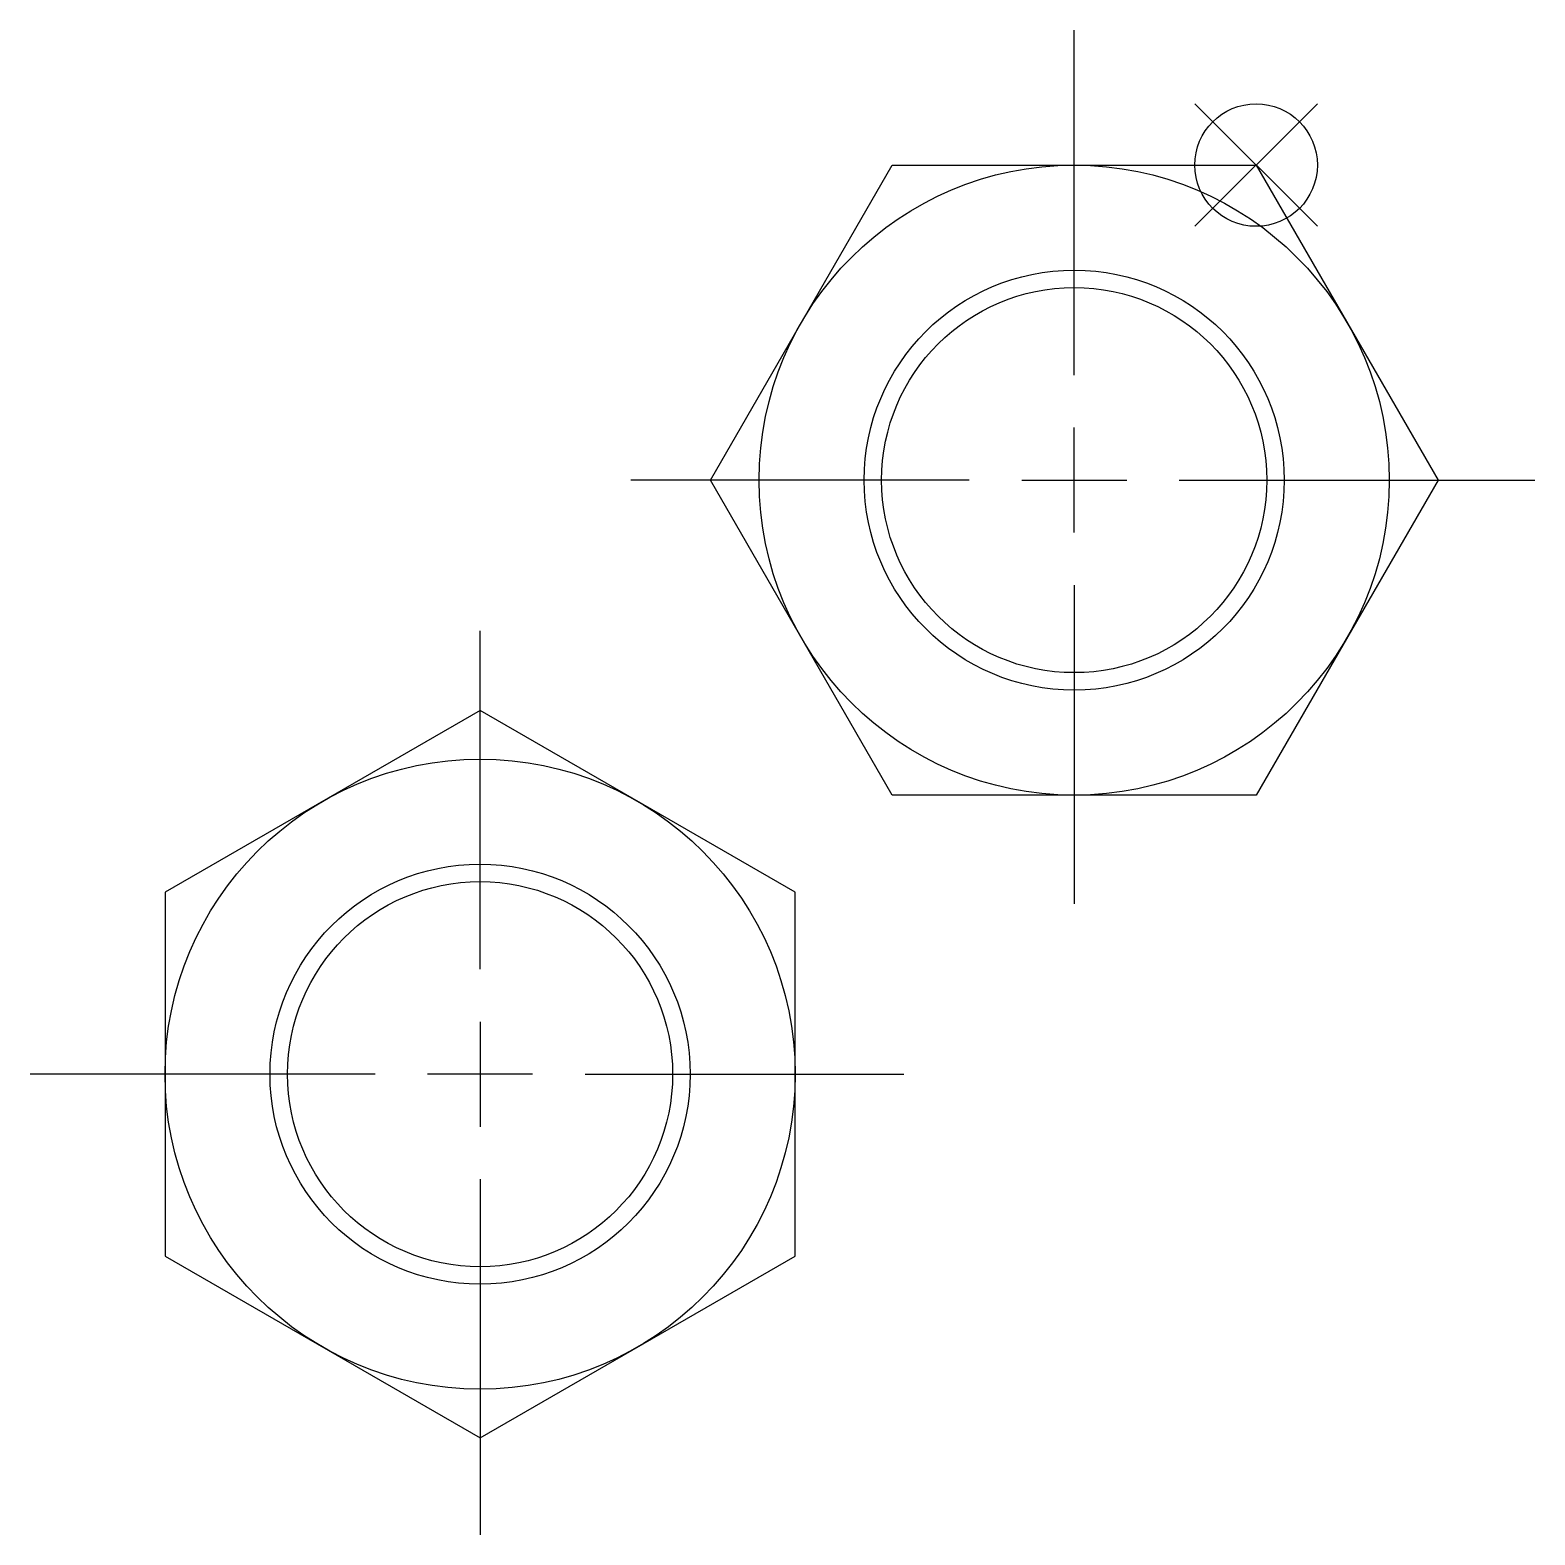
# Model space of a CAD drawing. Extents: x 32.2 to 75.1, y 894.6 to 937.6.
import ezdxf

# ---------------------------------------------------------------- set-up
doc = ezdxf.new("R2010")
doc.units = 0
doc.header["$MEASUREMENT"] = 0
doc.layers.get('0').update_dxf_attribs({"linetype": 'CONTINUOUS'})
doc.layers.add('$PARTREF_BOM', color=7, linetype='CONTINUOUS')
doc.styles.get("Standard").update_dxf_attribs({"font": 'txt.shx', "bigfont": 'chineset.shx'})

# ---------------------------------------------------------------- blocks, each defined once
blk = doc.blocks.new('PARTREF')
at = {"layer": '$PARTREF_BOM', "color": 2}
for p, q in [((-1.75, -1.75), (1.75, 1.75)), ((-1.75, 1.75), (1.75, -1.75))]:
    blk.add_line(p, q, dxfattribs=at)
blk.add_circle((0, 0), 1.75, dxfattribs=at)
at = {"layer": '$PARTREF_BOM', "color": 2, "flags": 1}
for tag, p in [('TAG5', (-16.086, -4.95)), ('TAG10', (-5.651, -4.998)), ('TAG15', (5.594, -4.742)), ('TAG14', (5.594, -8.742)), ('TAG4', (-16.086, -8.95)), ('TAG9', (-5.651, -8.998)), ('TAG13', (5.594, -12.742)), ('TAG3', (-16.086, -12.95)), ('TAG8', (-5.651, -12.998)), ('TAG2', (-16.086, -16.95)), ('TAG7', (-5.651, -16.998)), ('TAG12', (5.594, -16.742)), ('TAG1', (-16.086, -20.95)), ('TAG11', (5.594, -20.742)), ('TAG6', (-5.651, -20.998))]:
    blk.add_attdef(tag, p, '', height=2.5, dxfattribs=at)

msp = doc.modelspace()

# ---------------------------------------------------------------- linework, layer by layer
at = {"color": 7, "linetype": 'CONTINUOUS'}
for p, q in [((61.989, 927.706), (61.989, 937.561)), ((51.597, 924.706), (56.793, 933.706)), ((56.793, 933.706), (67.185, 933.706)), ((67.185, 933.706), (72.381, 924.706)), ((61.989, 923.206), (61.989, 926.206)), ((58.989, 924.706), (49.321, 924.706)), ((56.793, 915.706), (51.597, 924.706)), ((60.489, 924.706), (63.489, 924.706)), ((64.989, 924.706), (75.149, 924.706)), ((72.381, 924.706), (67.185, 915.706)), ((61.989, 921.706), (61.989, 912.6)), ((45.018, 910.736), (45.018, 920.404)), ((45.018, 918.128), (36.018, 912.932)), ((54.018, 912.932), (45.018, 918.128)), ((67.185, 915.706), (56.793, 915.706)), ((36.018, 912.932), (36.018, 902.54)), ((54.018, 902.54), (54.018, 912.932)), ((45.018, 909.236), (45.018, 906.236)), ((42.018, 907.736), (32.164, 907.736)), ((46.518, 907.736), (43.518, 907.736)), ((48.018, 907.736), (57.124, 907.736)), ((45.018, 904.736), (45.018, 894.576)), ((36.018, 902.54), (45.018, 897.344)), ((45.018, 897.344), (54.018, 902.54))]:
    msp.add_line(p, q, dxfattribs=at)
for centre, radius in [((61.989, 924.706), 9), ((61.989, 924.706), 6), ((61.989, 924.706), 5.5), ((45.018, 907.736), 9), ((45.018, 907.736), 6), ((45.018, 907.736), 5.5)]:
    msp.add_circle(centre, radius, dxfattribs=at)

# ---------------------------------------------------------------- block references
at = {"color": 7}
msp.add_blockref('PARTREF', (67.185, 933.706), dxfattribs=at)

doc.saveas('drawing.dxf')
